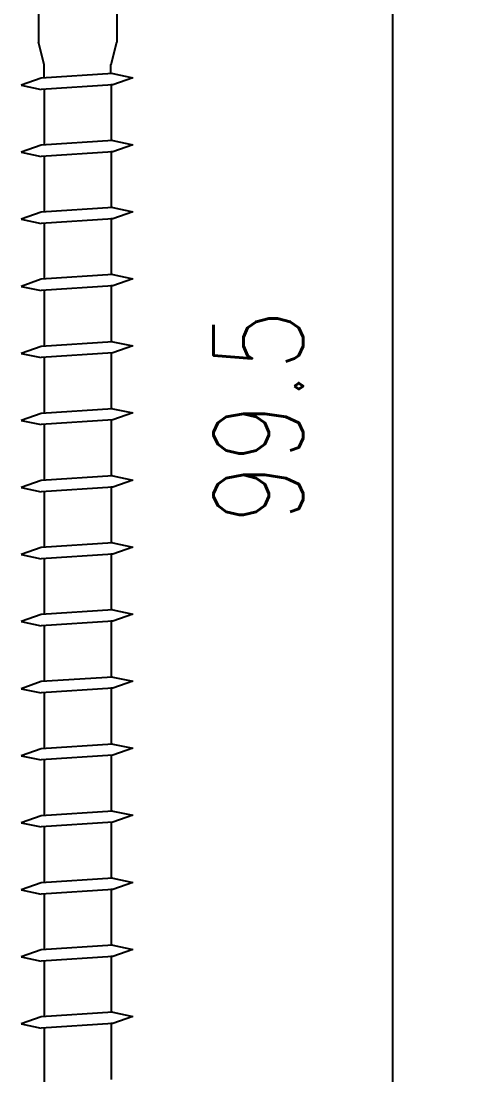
# Model space of a CAD drawing. Header units: millimetres. Extents: x 0 to 23312, y -3206 to 11448.
# Drawn here: x 6689.93 to 6710.53, y -2296.87 to -2249.72 of the extents above; entities that cross this region are included whole.
import ezdxf

# ---------------------------------------------------------------- set-up
doc = ezdxf.new("R2010")
doc.units = ezdxf.units.MM
doc.header["$LTSCALE"] = 10
doc.header["$PDMODE"] = 35
doc.layers.add('02 - Notes & Text', color=251, linetype='Continuous')
doc.layers.add('41 - Detail', color=7, linetype='Continuous')
doc.styles.add('1-2', font='romans.shx', dxfattribs={"width": 0.8, "height": 4})
doc.dimstyles.new('1-2', dxfattribs={"dimtxt": 4, "dimasz": 4, "dimexe": 4, "dimexo": 4, "dimgap": 4, "dimtad": 1, "dimdec": 0, "dimzin": 0, "dimdsep": 46, "dimtxsty": '1-2', "dimblk": 'OBLIQUE', "dimcen": 4, "dimdle": 4, "dimclrd": 251, "dimclre": 251, "dimclrt": 251, "dimadec": 0, "dimazin": 0, "dimtfac": 1, "dimtdec": 0, "dimtix": 1, "dimtmove": 1, "dimatfit": 3, "dimfxl": 1, "dimtolj": 1, "dimtzin": 0, "dimlwd": 25, "dimarcsym": 0})

# ---------------------------------------------------------------- blocks, each defined once
blk = doc.blocks.new('_Oblique')
at = {"color": 0, "linetype": 'ByBlock', "lineweight": -2}
blk.add_line((-0.5, -0.5), (0.5, 0.5), dxfattribs=at)
blk = doc.blocks.new('*D44')
at = {"layer": '02 - Notes & Text', "color": 251, "lineweight": 25, "ltscale": 10, "transparency": 16777216}
blk.add_line((6706.535, -2213.671), (6706.535, -2321.171), dxfattribs=at)
at = {"layer": '02 - Notes & Text', "color": 251, "lineweight": -2, "ltscale": 10, "transparency": 16777216}
for p, q in [((6696.453, -2217.671), (6710.535, -2217.671)), ((6696.453, -2317.171), (6710.535, -2317.171))]:
    blk.add_line(p, q, dxfattribs=at)
at = {"layer": 'Defpoints', "color": 0, "ltscale": 10, "transparency": 16777216}
for p in [(6692.453, -2217.671), (6692.453, -2317.171), (6706.535, -2317.171)]:
    blk.add_point(p, dxfattribs=at)
at = {"layer": '02 - Notes & Text', "color": 251, "lineweight": 25, "ltscale": 10, "transparency": 16777216, "xscale": 4, "yscale": 4, "zscale": 4}
for p, rotation in [((6706.535, -2217.671), 90), ((6706.535, -2317.171), 270)]:
    blk.add_blockref('_Oblique', p, dxfattribs=dict(at, rotation=rotation))
at = {"layer": '02 - Notes & Text', "color": 251, "ltscale": 10, "transparency": 16777216, "insert": (6700.535, -2267.421), "char_height": 4, "attachment_point": 5, "rotation": 90, "style": '1-2'}
blk.add_mtext('\\A1;99.5', dxfattribs=at)

msp = doc.modelspace()

# ---------------------------------------------------------------- linework, layer by layer
at = {"layer": '41 - Detail', "color": 251}
for p, q in [((6690.705, -2221.667), (6690.705, -2250.667)), ((6694.205, -2221.667), (6694.205, -2250.667)), ((6690.955, -2251.667), (6690.705, -2250.667)), ((6693.955, -2251.667), (6694.205, -2250.667)), ((6690.955, -2252.265), (6690.955, -2251.667)), ((6693.945, -2252.071), (6693.945, -2251.667)), ((6694.029, -2252.065), (6690.829, -2252.273)), ((6694.029, -2252.065), (6690.829, -2252.273)), ((6694.029, -2252.065), (6694.929, -2252.253)), ((6694.029, -2252.065), (6694.929, -2252.253)), ((6690.829, -2252.273), (6689.929, -2252.587)), ((6690.829, -2252.273), (6689.929, -2252.587)), ((6689.929, -2252.587), (6690.829, -2252.774)), ((6689.929, -2252.587), (6690.829, -2252.774)), ((6694.029, -2252.566), (6690.829, -2252.774)), ((6694.029, -2252.566), (6690.829, -2252.774)), ((6694.029, -2252.566), (6693.945, -2252.571)), ((6694.029, -2252.566), (6693.945, -2252.571)), ((6693.955, -2252.57), (6693.955, -2255.069)), ((6693.955, -2252.57), (6693.955, -2255.069)), ((6694.929, -2252.253), (6694.029, -2252.566)), ((6694.929, -2252.253), (6694.029, -2252.566)), ((6690.955, -2252.767), (6690.955, -2255.266)), ((6690.955, -2252.767), (6690.955, -2255.266)), ((6694.029, -2255.065), (6690.829, -2255.273)), ((6694.029, -2255.065), (6690.829, -2255.273)), ((6694.029, -2255.065), (6690.829, -2255.273)), ((6694.029, -2255.065), (6690.829, -2255.273)), ((6694.029, -2255.065), (6694.929, -2255.253)), ((6694.029, -2255.065), (6694.929, -2255.253)), ((6694.029, -2255.065), (6694.929, -2255.253)), ((6694.029, -2255.065), (6694.929, -2255.253)), ((6690.829, -2255.273), (6689.929, -2255.587)), ((6690.829, -2255.273), (6689.929, -2255.587)), ((6690.829, -2255.273), (6689.929, -2255.587)), ((6690.829, -2255.273), (6689.929, -2255.587)), ((6694.929, -2255.253), (6694.029, -2255.566)), ((6694.929, -2255.253), (6694.029, -2255.566)), ((6694.929, -2255.253), (6694.029, -2255.566)), ((6694.929, -2255.253), (6694.029, -2255.566)), ((6689.929, -2255.587), (6690.829, -2255.774)), ((6689.929, -2255.587), (6690.829, -2255.774)), ((6689.929, -2255.587), (6690.829, -2255.774)), ((6689.929, -2255.587), (6690.829, -2255.774)), ((6694.029, -2255.566), (6690.829, -2255.774)), ((6694.029, -2255.566), (6690.829, -2255.774)), ((6694.029, -2255.566), (6690.829, -2255.774)), ((6694.029, -2255.566), (6690.829, -2255.774)), ((6690.955, -2255.767), (6690.955, -2258.266)), ((6690.955, -2255.767), (6690.955, -2258.266)), ((6690.955, -2255.767), (6690.955, -2258.266)), ((6690.955, -2255.767), (6690.955, -2258.266)), ((6694.029, -2255.566), (6693.945, -2255.571)), ((6694.029, -2255.566), (6693.945, -2255.571)), ((6694.029, -2255.566), (6693.945, -2255.571)), ((6694.029, -2255.566), (6693.945, -2255.571)), ((6693.955, -2255.57), (6693.955, -2258.069)), ((6693.955, -2255.57), (6693.955, -2258.069)), ((6693.955, -2255.57), (6693.955, -2258.069)), ((6693.955, -2255.57), (6693.955, -2258.069)), ((6690.829, -2258.273), (6689.929, -2258.587)), ((6690.829, -2258.273), (6689.929, -2258.587)), ((6690.829, -2258.273), (6689.929, -2258.587)), ((6690.829, -2258.273), (6689.929, -2258.587)), ((6694.029, -2258.065), (6690.829, -2258.273)), ((6694.029, -2258.065), (6690.829, -2258.273)), ((6694.029, -2258.065), (6690.829, -2258.273)), ((6694.029, -2258.065), (6690.829, -2258.273)), ((6694.029, -2258.065), (6694.929, -2258.253)), ((6694.029, -2258.065), (6694.929, -2258.253)), ((6694.029, -2258.065), (6694.929, -2258.253)), ((6694.029, -2258.065), (6694.929, -2258.253)), ((6694.929, -2258.253), (6694.029, -2258.566)), ((6694.929, -2258.253), (6694.029, -2258.566)), ((6694.929, -2258.253), (6694.029, -2258.566)), ((6694.929, -2258.253), (6694.029, -2258.566)), ((6689.929, -2258.587), (6690.829, -2258.774)), ((6689.929, -2258.587), (6690.829, -2258.774)), ((6689.929, -2258.587), (6690.829, -2258.774)), ((6689.929, -2258.587), (6690.829, -2258.774)), ((6694.029, -2258.566), (6690.829, -2258.774)), ((6694.029, -2258.566), (6690.829, -2258.774)), ((6694.029, -2258.566), (6690.829, -2258.774)), ((6694.029, -2258.566), (6690.829, -2258.774)), ((6690.955, -2258.767), (6690.955, -2261.266)), ((6690.955, -2258.767), (6690.955, -2261.266)), ((6690.955, -2258.767), (6690.955, -2261.266)), ((6690.955, -2258.767), (6690.955, -2261.266)), ((6694.029, -2258.566), (6693.945, -2258.571)), ((6694.029, -2258.566), (6693.945, -2258.571)), ((6694.029, -2258.566), (6693.945, -2258.571)), ((6694.029, -2258.566), (6693.945, -2258.571)), ((6693.955, -2258.57), (6693.955, -2261.069)), ((6693.955, -2258.57), (6693.955, -2261.069)), ((6693.955, -2258.57), (6693.955, -2261.069)), ((6693.955, -2258.57), (6693.955, -2261.069)), ((6694.029, -2261.065), (6690.829, -2261.273)), ((6694.029, -2261.065), (6690.829, -2261.273)), ((6694.029, -2261.065), (6690.829, -2261.273)), ((6694.029, -2261.065), (6690.829, -2261.273)), ((6694.029, -2261.065), (6694.929, -2261.253)), ((6694.029, -2261.065), (6694.929, -2261.253)), ((6694.029, -2261.065), (6694.929, -2261.253)), ((6694.029, -2261.065), (6694.929, -2261.253)), ((6690.829, -2261.273), (6689.929, -2261.587)), ((6690.829, -2261.273), (6689.929, -2261.587)), ((6690.829, -2261.273), (6689.929, -2261.587)), ((6690.829, -2261.273), (6689.929, -2261.587)), ((6689.929, -2261.587), (6690.829, -2261.774)), ((6689.929, -2261.587), (6690.829, -2261.774)), ((6689.929, -2261.587), (6690.829, -2261.774)), ((6689.929, -2261.587), (6690.829, -2261.774)), ((6694.029, -2261.566), (6690.829, -2261.774)), ((6694.029, -2261.566), (6690.829, -2261.774)), ((6694.029, -2261.566), (6690.829, -2261.774)), ((6694.029, -2261.566), (6690.829, -2261.774)), ((6694.029, -2261.566), (6693.945, -2261.571)), ((6694.029, -2261.566), (6693.945, -2261.571)), ((6694.029, -2261.566), (6693.945, -2261.571)), ((6694.029, -2261.566), (6693.945, -2261.571)), ((6693.955, -2261.57), (6693.955, -2264.069)), ((6693.955, -2261.57), (6693.955, -2264.069)), ((6693.955, -2261.57), (6693.955, -2264.069)), ((6693.955, -2261.57), (6693.955, -2264.069)), ((6694.929, -2261.253), (6694.029, -2261.566)), ((6694.929, -2261.253), (6694.029, -2261.566)), ((6694.929, -2261.253), (6694.029, -2261.566)), ((6694.929, -2261.253), (6694.029, -2261.566)), ((6690.955, -2261.767), (6690.955, -2264.266)), ((6690.955, -2261.767), (6690.955, -2264.266)), ((6690.955, -2261.767), (6690.955, -2264.266)), ((6690.955, -2261.767), (6690.955, -2264.266)), ((6690.829, -2264.273), (6689.929, -2264.587)), ((6690.829, -2264.273), (6689.929, -2264.587)), ((6690.829, -2264.273), (6689.929, -2264.587)), ((6690.829, -2264.273), (6689.929, -2264.587)), ((6694.029, -2264.065), (6690.829, -2264.273)), ((6694.029, -2264.065), (6690.829, -2264.273)), ((6694.029, -2264.065), (6690.829, -2264.273)), ((6694.029, -2264.065), (6690.829, -2264.273)), ((6694.029, -2264.065), (6694.929, -2264.253)), ((6694.029, -2264.065), (6694.929, -2264.253)), ((6694.029, -2264.065), (6694.929, -2264.253)), ((6694.029, -2264.065), (6694.929, -2264.253)), ((6694.929, -2264.253), (6694.029, -2264.566)), ((6694.929, -2264.253), (6694.029, -2264.566)), ((6694.929, -2264.253), (6694.029, -2264.566)), ((6694.929, -2264.253), (6694.029, -2264.566)), ((6689.929, -2264.587), (6690.829, -2264.774)), ((6689.929, -2264.587), (6690.829, -2264.774)), ((6689.929, -2264.587), (6690.829, -2264.774)), ((6689.929, -2264.587), (6690.829, -2264.774)), ((6694.029, -2264.566), (6690.829, -2264.774)), ((6694.029, -2264.566), (6690.829, -2264.774)), ((6694.029, -2264.566), (6690.829, -2264.774)), ((6694.029, -2264.566), (6690.829, -2264.774)), ((6690.955, -2264.767), (6690.955, -2267.266)), ((6690.955, -2264.767), (6690.955, -2267.266)), ((6690.955, -2264.767), (6690.955, -2267.266)), ((6690.955, -2264.767), (6690.955, -2267.266)), ((6694.029, -2264.566), (6693.945, -2264.571)), ((6694.029, -2264.566), (6693.945, -2264.571)), ((6694.029, -2264.566), (6693.945, -2264.571)), ((6694.029, -2264.566), (6693.945, -2264.571)), ((6693.955, -2264.57), (6693.955, -2267.069)), ((6693.955, -2264.57), (6693.955, -2267.069)), ((6693.955, -2264.57), (6693.955, -2267.069)), ((6693.955, -2264.57), (6693.955, -2267.069)), ((6690.829, -2267.273), (6689.929, -2267.587)), ((6690.829, -2267.273), (6689.929, -2267.587)), ((6690.829, -2267.273), (6689.929, -2267.587)), ((6690.829, -2267.273), (6689.929, -2267.587)), ((6694.029, -2267.065), (6690.829, -2267.273)), ((6694.029, -2267.065), (6690.829, -2267.273)), ((6694.029, -2267.065), (6690.829, -2267.273)), ((6694.029, -2267.065), (6690.829, -2267.273)), ((6694.029, -2267.065), (6694.929, -2267.253)), ((6694.029, -2267.065), (6694.929, -2267.253)), ((6694.029, -2267.065), (6694.929, -2267.253)), ((6694.029, -2267.065), (6694.929, -2267.253)), ((6694.929, -2267.253), (6694.029, -2267.566)), ((6694.929, -2267.253), (6694.029, -2267.566)), ((6694.929, -2267.253), (6694.029, -2267.566)), ((6694.929, -2267.253), (6694.029, -2267.566)), ((6689.929, -2267.587), (6690.829, -2267.774)), ((6689.929, -2267.587), (6690.829, -2267.774)), ((6689.929, -2267.587), (6690.829, -2267.774)), ((6689.929, -2267.587), (6690.829, -2267.774)), ((6694.029, -2267.566), (6690.829, -2267.774)), ((6694.029, -2267.566), (6690.829, -2267.774)), ((6694.029, -2267.566), (6690.829, -2267.774)), ((6694.029, -2267.566), (6690.829, -2267.774)), ((6690.955, -2267.767), (6690.955, -2270.266)), ((6690.955, -2267.767), (6690.955, -2270.266)), ((6690.955, -2267.767), (6690.955, -2270.266)), ((6690.955, -2267.767), (6690.955, -2270.266)), ((6694.029, -2267.566), (6693.945, -2267.571)), ((6694.029, -2267.566), (6693.945, -2267.571)), ((6694.029, -2267.566), (6693.945, -2267.571)), ((6694.029, -2267.566), (6693.945, -2267.571)), ((6693.955, -2267.57), (6693.955, -2270.069)), ((6693.955, -2267.57), (6693.955, -2270.069)), ((6693.955, -2267.57), (6693.955, -2270.069)), ((6693.955, -2267.57), (6693.955, -2270.069)), ((6694.029, -2270.065), (6690.829, -2270.273)), ((6694.029, -2270.065), (6690.829, -2270.273)), ((6694.029, -2270.065), (6690.829, -2270.273)), ((6694.029, -2270.065), (6690.829, -2270.273)), ((6694.029, -2270.065), (6694.929, -2270.253)), ((6694.029, -2270.065), (6694.929, -2270.253)), ((6694.029, -2270.065), (6694.929, -2270.253)), ((6694.029, -2270.065), (6694.929, -2270.253)), ((6690.829, -2270.273), (6689.929, -2270.587)), ((6690.829, -2270.273), (6689.929, -2270.587)), ((6690.829, -2270.273), (6689.929, -2270.587)), ((6690.829, -2270.273), (6689.929, -2270.587)), ((6689.929, -2270.587), (6690.829, -2270.774)), ((6689.929, -2270.587), (6690.829, -2270.774)), ((6689.929, -2270.587), (6690.829, -2270.774)), ((6689.929, -2270.587), (6690.829, -2270.774)), ((6694.029, -2270.566), (6690.829, -2270.774)), ((6694.029, -2270.566), (6690.829, -2270.774)), ((6694.029, -2270.566), (6690.829, -2270.774)), ((6694.029, -2270.566), (6690.829, -2270.774)), ((6694.029, -2270.566), (6693.945, -2270.571)), ((6694.029, -2270.566), (6693.945, -2270.571)), ((6694.029, -2270.566), (6693.945, -2270.571)), ((6694.029, -2270.566), (6693.945, -2270.571)), ((6693.955, -2270.57), (6693.955, -2273.069)), ((6693.955, -2270.57), (6693.955, -2273.069)), ((6693.955, -2270.57), (6693.955, -2273.069)), ((6693.955, -2270.57), (6693.955, -2273.069)), ((6694.929, -2270.253), (6694.029, -2270.566)), ((6694.929, -2270.253), (6694.029, -2270.566)), ((6694.929, -2270.253), (6694.029, -2270.566)), ((6694.929, -2270.253), (6694.029, -2270.566)), ((6690.955, -2270.767), (6690.955, -2273.266)), ((6690.955, -2270.767), (6690.955, -2273.266)), ((6690.955, -2270.767), (6690.955, -2273.266)), ((6690.955, -2270.767), (6690.955, -2273.266)), ((6690.829, -2273.273), (6689.929, -2273.587)), ((6690.829, -2273.273), (6689.929, -2273.587)), ((6690.829, -2273.273), (6689.929, -2273.587)), ((6690.829, -2273.273), (6689.929, -2273.587)), ((6694.029, -2273.065), (6690.829, -2273.273)), ((6694.029, -2273.065), (6690.829, -2273.273)), ((6694.029, -2273.065), (6690.829, -2273.273)), ((6694.029, -2273.065), (6690.829, -2273.273)), ((6694.029, -2273.065), (6694.929, -2273.253)), ((6694.029, -2273.065), (6694.929, -2273.253)), ((6694.029, -2273.065), (6694.929, -2273.253)), ((6694.029, -2273.065), (6694.929, -2273.253)), ((6694.929, -2273.253), (6694.029, -2273.566)), ((6694.929, -2273.253), (6694.029, -2273.566)), ((6694.929, -2273.253), (6694.029, -2273.566)), ((6694.929, -2273.253), (6694.029, -2273.566)), ((6689.929, -2273.587), (6690.829, -2273.774)), ((6689.929, -2273.587), (6690.829, -2273.774)), ((6689.929, -2273.587), (6690.829, -2273.774)), ((6689.929, -2273.587), (6690.829, -2273.774)), ((6694.029, -2273.566), (6690.829, -2273.774)), ((6694.029, -2273.566), (6690.829, -2273.774)), ((6694.029, -2273.566), (6690.829, -2273.774)), ((6694.029, -2273.566), (6690.829, -2273.774)), ((6690.955, -2273.767), (6690.955, -2276.266)), ((6690.955, -2273.767), (6690.955, -2276.266)), ((6690.955, -2273.767), (6690.955, -2276.266)), ((6690.955, -2273.767), (6690.955, -2276.266)), ((6694.029, -2273.566), (6693.945, -2273.571)), ((6694.029, -2273.566), (6693.945, -2273.571)), ((6694.029, -2273.566), (6693.945, -2273.571)), ((6694.029, -2273.566), (6693.945, -2273.571)), ((6693.955, -2273.57), (6693.955, -2276.069)), ((6693.955, -2273.57), (6693.955, -2276.069)), ((6693.955, -2273.57), (6693.955, -2276.069)), ((6693.955, -2273.57), (6693.955, -2276.069)), ((6690.829, -2276.273), (6689.929, -2276.587)), ((6690.829, -2276.273), (6689.929, -2276.587)), ((6690.829, -2276.273), (6689.929, -2276.587)), ((6690.829, -2276.273), (6689.929, -2276.587)), ((6694.029, -2276.065), (6690.829, -2276.273)), ((6694.029, -2276.065), (6690.829, -2276.273)), ((6694.029, -2276.065), (6690.829, -2276.273)), ((6694.029, -2276.065), (6690.829, -2276.273)), ((6694.029, -2276.065), (6694.929, -2276.253)), ((6694.029, -2276.065), (6694.929, -2276.253)), ((6694.029, -2276.065), (6694.929, -2276.253)), ((6694.029, -2276.065), (6694.929, -2276.253)), ((6694.929, -2276.253), (6694.029, -2276.566)), ((6694.929, -2276.253), (6694.029, -2276.566)), ((6694.929, -2276.253), (6694.029, -2276.566)), ((6694.929, -2276.253), (6694.029, -2276.566)), ((6689.929, -2276.587), (6690.829, -2276.774)), ((6689.929, -2276.587), (6690.829, -2276.774)), ((6689.929, -2276.587), (6690.829, -2276.774)), ((6689.929, -2276.587), (6690.829, -2276.774)), ((6694.029, -2276.566), (6690.829, -2276.774)), ((6694.029, -2276.566), (6690.829, -2276.774)), ((6694.029, -2276.566), (6690.829, -2276.774)), ((6694.029, -2276.566), (6690.829, -2276.774)), ((6690.955, -2276.767), (6690.955, -2279.266)), ((6690.955, -2276.767), (6690.955, -2279.266)), ((6690.955, -2276.767), (6690.955, -2279.266)), ((6690.955, -2276.767), (6690.955, -2279.266)), ((6694.029, -2276.566), (6693.945, -2276.571)), ((6694.029, -2276.566), (6693.945, -2276.571)), ((6694.029, -2276.566), (6693.945, -2276.571)), ((6694.029, -2276.566), (6693.945, -2276.571)), ((6693.955, -2276.57), (6693.955, -2279.069)), ((6693.955, -2276.57), (6693.955, -2279.069)), ((6693.955, -2276.57), (6693.955, -2279.069)), ((6693.955, -2276.57), (6693.955, -2279.069)), ((6694.029, -2279.065), (6690.829, -2279.273)), ((6694.029, -2279.065), (6690.829, -2279.273)), ((6694.029, -2279.065), (6690.829, -2279.273)), ((6694.029, -2279.065), (6690.829, -2279.273)), ((6694.029, -2279.065), (6694.929, -2279.253)), ((6694.029, -2279.065), (6694.929, -2279.253)), ((6694.029, -2279.065), (6694.929, -2279.253)), ((6694.029, -2279.065), (6694.929, -2279.253)), ((6690.829, -2279.273), (6689.929, -2279.587)), ((6690.829, -2279.273), (6689.929, -2279.587)), ((6690.829, -2279.273), (6689.929, -2279.587)), ((6690.829, -2279.273), (6689.929, -2279.587)), ((6689.929, -2279.587), (6690.829, -2279.774)), ((6689.929, -2279.587), (6690.829, -2279.774)), ((6689.929, -2279.587), (6690.829, -2279.774)), ((6689.929, -2279.587), (6690.829, -2279.774)), ((6694.029, -2279.566), (6690.829, -2279.774)), ((6694.029, -2279.566), (6690.829, -2279.774)), ((6694.029, -2279.566), (6690.829, -2279.774)), ((6694.029, -2279.566), (6690.829, -2279.774)), ((6694.029, -2279.566), (6693.945, -2279.571)), ((6694.029, -2279.566), (6693.945, -2279.571)), ((6694.029, -2279.566), (6693.945, -2279.571)), ((6694.029, -2279.566), (6693.945, -2279.571)), ((6693.955, -2279.57), (6693.955, -2282.069)), ((6693.955, -2279.57), (6693.955, -2282.069)), ((6693.955, -2279.57), (6693.955, -2282.069)), ((6693.955, -2279.57), (6693.955, -2282.069)), ((6694.929, -2279.253), (6694.029, -2279.566)), ((6694.929, -2279.253), (6694.029, -2279.566)), ((6694.929, -2279.253), (6694.029, -2279.566)), ((6694.929, -2279.253), (6694.029, -2279.566)), ((6690.955, -2279.767), (6690.955, -2282.266)), ((6690.955, -2279.767), (6690.955, -2282.266)), ((6690.955, -2279.767), (6690.955, -2282.266)), ((6690.955, -2279.767), (6690.955, -2282.266)), ((6690.829, -2282.273), (6689.929, -2282.587)), ((6690.829, -2282.273), (6689.929, -2282.587)), ((6690.829, -2282.273), (6689.929, -2282.587)), ((6690.829, -2282.273), (6689.929, -2282.587)), ((6694.029, -2282.065), (6690.829, -2282.273)), ((6694.029, -2282.065), (6690.829, -2282.273)), ((6694.029, -2282.065), (6690.829, -2282.273)), ((6694.029, -2282.065), (6690.829, -2282.273)), ((6694.029, -2282.065), (6694.929, -2282.253)), ((6694.029, -2282.065), (6694.929, -2282.253)), ((6694.029, -2282.065), (6694.929, -2282.253)), ((6694.029, -2282.065), (6694.929, -2282.253)), ((6694.929, -2282.253), (6694.029, -2282.566)), ((6694.929, -2282.253), (6694.029, -2282.566)), ((6694.929, -2282.253), (6694.029, -2282.566)), ((6694.929, -2282.253), (6694.029, -2282.566)), ((6689.929, -2282.587), (6690.829, -2282.774)), ((6689.929, -2282.587), (6690.829, -2282.774)), ((6689.929, -2282.587), (6690.829, -2282.774)), ((6689.929, -2282.587), (6690.829, -2282.774)), ((6694.029, -2282.566), (6690.829, -2282.774)), ((6694.029, -2282.566), (6690.829, -2282.774)), ((6694.029, -2282.566), (6690.829, -2282.774)), ((6694.029, -2282.566), (6690.829, -2282.774)), ((6690.955, -2282.767), (6690.955, -2285.266)), ((6690.955, -2282.767), (6690.955, -2285.266)), ((6690.955, -2282.767), (6690.955, -2285.266)), ((6690.955, -2282.767), (6690.955, -2285.266)), ((6694.029, -2282.566), (6693.945, -2282.571)), ((6694.029, -2282.566), (6693.945, -2282.571)), ((6694.029, -2282.566), (6693.945, -2282.571)), ((6694.029, -2282.566), (6693.945, -2282.571)), ((6693.955, -2282.57), (6693.955, -2285.069)), ((6693.955, -2282.57), (6693.955, -2285.069)), ((6693.955, -2282.57), (6693.955, -2285.069)), ((6693.955, -2282.57), (6693.955, -2285.069)), ((6694.029, -2285.065), (6690.829, -2285.273)), ((6694.029, -2285.065), (6690.829, -2285.273)), ((6694.029, -2285.065), (6690.829, -2285.273)), ((6694.029, -2285.065), (6690.829, -2285.273)), ((6694.029, -2285.065), (6694.929, -2285.253)), ((6694.029, -2285.065), (6694.929, -2285.253)), ((6694.029, -2285.065), (6694.929, -2285.253)), ((6694.029, -2285.065), (6694.929, -2285.253)), ((6694.929, -2285.253), (6694.029, -2285.566)), ((6694.929, -2285.253), (6694.029, -2285.566)), ((6694.929, -2285.253), (6694.029, -2285.566)), ((6694.929, -2285.253), (6694.029, -2285.566)), ((6690.829, -2285.273), (6689.929, -2285.587)), ((6690.829, -2285.273), (6689.929, -2285.587)), ((6690.829, -2285.273), (6689.929, -2285.587)), ((6690.829, -2285.273), (6689.929, -2285.587)), ((6689.929, -2285.587), (6690.829, -2285.774)), ((6689.929, -2285.587), (6690.829, -2285.774)), ((6689.929, -2285.587), (6690.829, -2285.774)), ((6689.929, -2285.587), (6690.829, -2285.774)), ((6694.029, -2285.566), (6690.829, -2285.774)), ((6694.029, -2285.566), (6690.829, -2285.774)), ((6694.029, -2285.566), (6690.829, -2285.774)), ((6694.029, -2285.566), (6690.829, -2285.774)), ((6694.029, -2285.566), (6693.945, -2285.571)), ((6694.029, -2285.566), (6693.945, -2285.571)), ((6694.029, -2285.566), (6693.945, -2285.571)), ((6694.029, -2285.566), (6693.945, -2285.571)), ((6693.955, -2285.57), (6693.955, -2288.069)), ((6693.955, -2285.57), (6693.955, -2288.069)), ((6693.955, -2285.57), (6693.955, -2288.069)), ((6693.955, -2285.57), (6693.955, -2288.069)), ((6690.955, -2285.767), (6690.955, -2288.266)), ((6690.955, -2285.767), (6690.955, -2288.266)), ((6690.955, -2285.767), (6690.955, -2288.266)), ((6690.955, -2285.767), (6690.955, -2288.266)), ((6694.029, -2288.065), (6690.829, -2288.273)), ((6694.029, -2288.065), (6690.829, -2288.273)), ((6694.029, -2288.065), (6690.829, -2288.273)), ((6694.029, -2288.065), (6690.829, -2288.273)), ((6694.029, -2288.065), (6694.929, -2288.253)), ((6694.029, -2288.065), (6694.929, -2288.253)), ((6694.029, -2288.065), (6694.929, -2288.253)), ((6694.029, -2288.065), (6694.929, -2288.253)), ((6690.829, -2288.273), (6689.929, -2288.587)), ((6690.829, -2288.273), (6689.929, -2288.587)), ((6690.829, -2288.273), (6689.929, -2288.587)), ((6690.829, -2288.273), (6689.929, -2288.587)), ((6694.929, -2288.253), (6694.029, -2288.566)), ((6694.929, -2288.253), (6694.029, -2288.566)), ((6694.929, -2288.253), (6694.029, -2288.566)), ((6694.929, -2288.253), (6694.029, -2288.566)), ((6689.929, -2288.587), (6690.829, -2288.774)), ((6689.929, -2288.587), (6690.829, -2288.774)), ((6689.929, -2288.587), (6690.829, -2288.774)), ((6689.929, -2288.587), (6690.829, -2288.774)), ((6694.029, -2288.566), (6690.829, -2288.774)), ((6694.029, -2288.566), (6690.829, -2288.774)), ((6694.029, -2288.566), (6690.829, -2288.774)), ((6694.029, -2288.566), (6690.829, -2288.774)), ((6690.955, -2288.767), (6690.955, -2291.266)), ((6690.955, -2288.767), (6690.955, -2291.266)), ((6690.955, -2288.767), (6690.955, -2291.266)), ((6690.955, -2288.767), (6690.955, -2291.266)), ((6694.029, -2288.566), (6693.945, -2288.571)), ((6694.029, -2288.566), (6693.945, -2288.571)), ((6694.029, -2288.566), (6693.945, -2288.571)), ((6694.029, -2288.566), (6693.945, -2288.571)), ((6693.955, -2288.57), (6693.955, -2291.069)), ((6693.955, -2288.57), (6693.955, -2291.069)), ((6693.955, -2288.57), (6693.955, -2291.069)), ((6693.955, -2288.57), (6693.955, -2291.069)), ((6690.829, -2291.273), (6689.929, -2291.587)), ((6690.829, -2291.273), (6689.929, -2291.587)), ((6690.829, -2291.273), (6689.929, -2291.587)), ((6690.829, -2291.273), (6689.929, -2291.587)), ((6694.029, -2291.065), (6690.829, -2291.273)), ((6694.029, -2291.065), (6690.829, -2291.273)), ((6694.029, -2291.065), (6690.829, -2291.273)), ((6694.029, -2291.065), (6690.829, -2291.273)), ((6694.029, -2291.065), (6694.929, -2291.253)), ((6694.029, -2291.065), (6694.929, -2291.253)), ((6694.029, -2291.065), (6694.929, -2291.253)), ((6694.029, -2291.065), (6694.929, -2291.253)), ((6694.929, -2291.253), (6694.029, -2291.566)), ((6694.929, -2291.253), (6694.029, -2291.566)), ((6694.929, -2291.253), (6694.029, -2291.566)), ((6694.929, -2291.253), (6694.029, -2291.566)), ((6689.929, -2291.587), (6690.829, -2291.774)), ((6689.929, -2291.587), (6690.829, -2291.774)), ((6689.929, -2291.587), (6690.829, -2291.774)), ((6689.929, -2291.587), (6690.829, -2291.774)), ((6694.029, -2291.566), (6690.829, -2291.774)), ((6694.029, -2291.566), (6690.829, -2291.774)), ((6694.029, -2291.566), (6690.829, -2291.774)), ((6694.029, -2291.566), (6690.829, -2291.774)), ((6690.955, -2291.767), (6690.955, -2294.266)), ((6690.955, -2291.767), (6690.955, -2294.266)), ((6690.955, -2291.767), (6690.955, -2294.266)), ((6690.955, -2291.767), (6690.955, -2294.266)), ((6694.029, -2291.566), (6693.945, -2291.571)), ((6694.029, -2291.566), (6693.945, -2291.571)), ((6694.029, -2291.566), (6693.945, -2291.571)), ((6694.029, -2291.566), (6693.945, -2291.571)), ((6693.955, -2291.57), (6693.955, -2294.069)), ((6693.955, -2291.57), (6693.955, -2294.069)), ((6693.955, -2291.57), (6693.955, -2294.069)), ((6693.955, -2291.57), (6693.955, -2294.069)), ((6694.029, -2294.065), (6690.829, -2294.273)), ((6694.029, -2294.065), (6690.829, -2294.273)), ((6694.029, -2294.065), (6690.829, -2294.273)), ((6694.029, -2294.065), (6690.829, -2294.273)), ((6694.029, -2294.065), (6694.929, -2294.253)), ((6694.029, -2294.065), (6694.929, -2294.253)), ((6694.029, -2294.065), (6694.929, -2294.253)), ((6694.029, -2294.065), (6694.929, -2294.253)), ((6690.829, -2294.273), (6689.929, -2294.587)), ((6690.829, -2294.273), (6689.929, -2294.587)), ((6690.829, -2294.273), (6689.929, -2294.587)), ((6690.829, -2294.273), (6689.929, -2294.587)), ((6689.929, -2294.587), (6690.829, -2294.774)), ((6689.929, -2294.587), (6690.829, -2294.774)), ((6689.929, -2294.587), (6690.829, -2294.774)), ((6689.929, -2294.587), (6690.829, -2294.774)), ((6694.029, -2294.566), (6690.829, -2294.774)), ((6694.029, -2294.566), (6690.829, -2294.774)), ((6694.029, -2294.566), (6690.829, -2294.774)), ((6694.029, -2294.566), (6690.829, -2294.774)), ((6694.029, -2294.566), (6693.945, -2294.571)), ((6694.029, -2294.566), (6693.945, -2294.571)), ((6694.029, -2294.566), (6693.945, -2294.571)), ((6694.029, -2294.566), (6693.945, -2294.571)), ((6693.955, -2294.57), (6693.955, -2297.069)), ((6693.955, -2294.57), (6693.955, -2297.069)), ((6693.955, -2294.57), (6693.955, -2297.069)), ((6693.955, -2294.57), (6693.955, -2297.069)), ((6694.929, -2294.253), (6694.029, -2294.566)), ((6694.929, -2294.253), (6694.029, -2294.566)), ((6694.929, -2294.253), (6694.029, -2294.566)), ((6694.929, -2294.253), (6694.029, -2294.566)), ((6690.955, -2294.767), (6690.955, -2297.266)), ((6690.955, -2294.767), (6690.955, -2297.266)), ((6690.955, -2294.767), (6690.955, -2297.266)), ((6690.955, -2294.767), (6690.955, -2297.266))]:
    msp.add_line(p, q, dxfattribs=at)

# ---------------------------------------------------------------- dimensions: what is measured, and where the dimension line sits
at = {"layer": '02 - Notes & Text', "ltscale": 10}
dim = msp.add_linear_dim(base=(6706.535, -2317.171), p1=(6692.453, -2217.671), p2=(6692.453, -2317.171), angle=90, dimstyle='1-2', override={"dimdec": 1}, dxfattribs=at)
dim.commit()
dim.dimension.update_dxf_attribs({"geometry": '*D44', "text_midpoint": (6700.535, -2267.421)})

doc.saveas('drawing.dxf')
